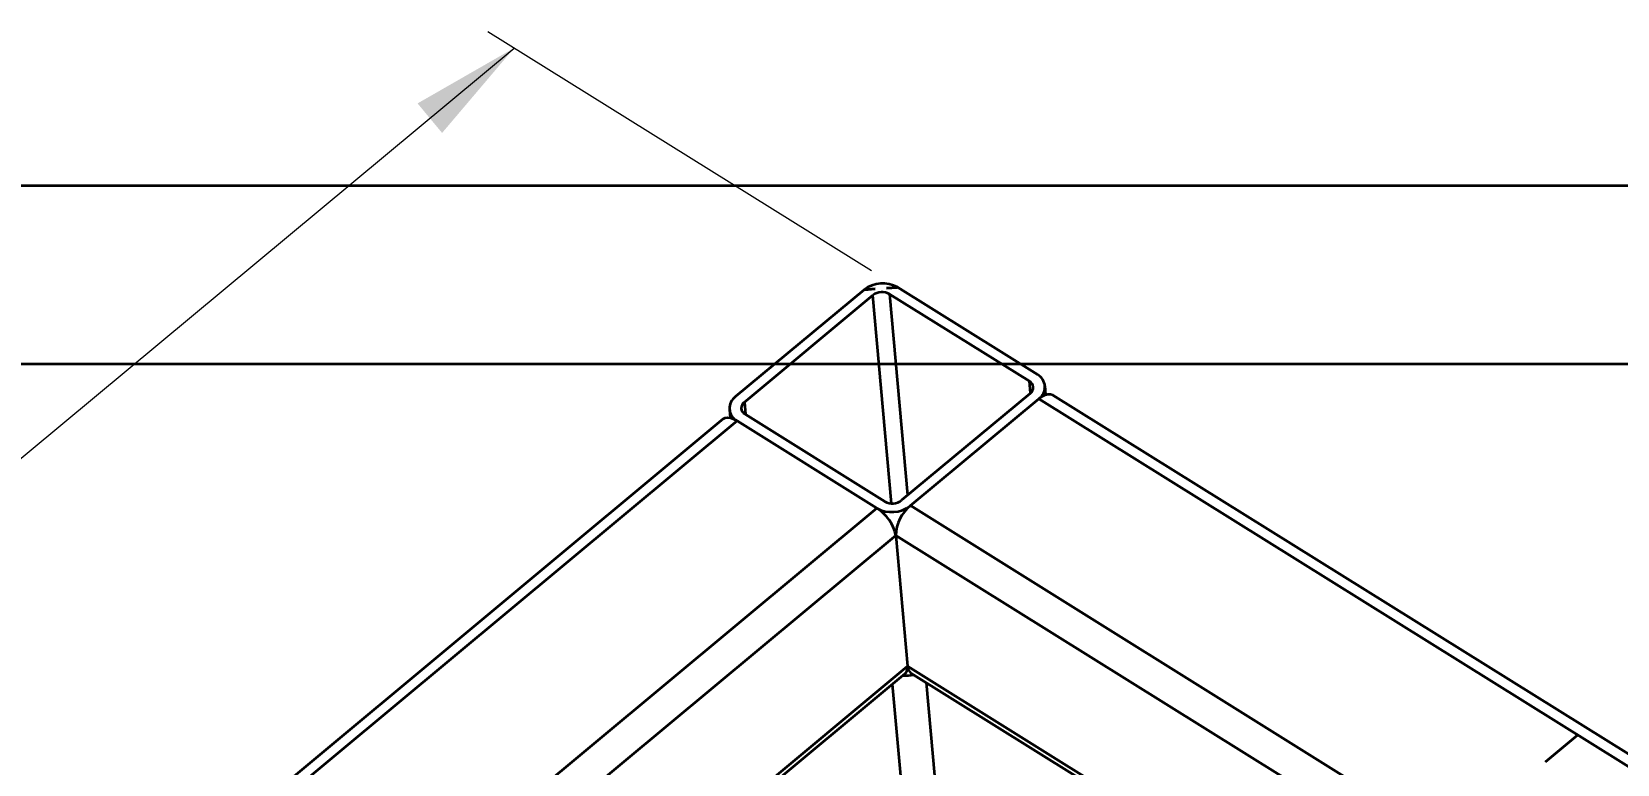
# Model space of a CAD drawing. Header units: millimetres. Extents: x 0 to 14850, y 0 to 10716.
# Drawn here: x 5433 to 7656, y 9688 to 10716 of the extents above; entities that cross this region are included whole.
import ezdxf

# ---------------------------------------------------------------- set-up
doc = ezdxf.new("R2010")
doc.units = ezdxf.units.MM
doc.header["$LTSCALE"] = 50
doc.layers.add('粗实线', color=7, linetype='Continuous', lineweight=35)
doc.layers.add('迈迪拼图', color=7, linetype='Continuous', lineweight=0)
doc.styles.add('SLDTEXTSTYLE4', font='SIMSUN.TTC')
doc.dimstyles.new('SLDDIMSTYLE0', dxfattribs={"dimtxt": 175, "dimasz": 175, "dimexe": 0, "dimexo": 0.0625, "dimgap": 43.75, "dimtad": 2, "dimlfac": 0.3, "dimrnd": 1e-09, "dimzin": 12, "dimdsep": 46, "dimtxsty": 'SLDTEXTSTYLE4', "dimsah": 1, "dimcen": 0.09, "dimadec": 0, "dimazin": 3, "dimtfac": 1, "dimtdec": 3, "dimtofl": 0, "dimtmove": 0, "dimatfit": 3, "dimfxl": 0, "dimfrac": 2, "dimtolj": 1, "dimtzin": 12, "dimarcsym": 0})

# ---------------------------------------------------------------- blocks, each defined once
blk = doc.blocks.new('_D_1')
at = {"layer": '迈迪拼图'}
for p, q in [((6609.8, 10380.1), (6072.1, 10715.7)), ((1944.5, 7226.8), (6108.9, 10692.8)), ((2445.4, 6914.1), (1907.8, 7249.7))]:
    blk.add_line(p, q, dxfattribs=at)
for points in [[(6108.9, 10692.8), (5973.5, 10615.1), (6007.9, 10573.7)], [(1944.5, 7226.8), (2079.9, 7304.4), (2045.5, 7345.8)]]:
    blk.add_solid(points, dxfattribs=at)
at = {"layer": '迈迪拼图', "insert": (3739.9, 8986), "char_height": 175, "attachment_point": 1, "rotation": 39.7708, "style": 'SLDTEXTSTYLE4'}
blk.add_mtext('1850', dxfattribs=at)

msp = doc.modelspace()

# ---------------------------------------------------------------- linework, layer by layer
at = {"color": 7, "linetype": 'Continuous', "lineweight": 35}
for p, q in [((6599.509, 10353.713), (6419.43, 10203.832)), ((6431.679, 10196.186), (6611.759, 10346.067)), ((6599.965, 10353.735), (6615.196, 10354.85)), ((6599.967, 10353.736), (6599.965, 10353.735)), ((6599.998, 10353.761), (6599.967, 10353.736)), ((6615.178, 10354.873), (6599.998, 10353.761)), ((6600, 10353.737), (6599.998, 10353.761)), ((6615.195, 10354.874), (6615.178, 10354.873)), ((6615.196, 10354.85), (6615.195, 10354.874)), ((6646.028, 10357.132), (6630.831, 10356.019)), ((6630.831, 10356.019), (6630.832, 10355.995)), ((6630.833, 10355.995), (6630.831, 10356.019)), ((6630.832, 10355.995), (6646.063, 10357.11)), ((6635.263, 10347.788), (6831.256, 10225.445)), ((6646.063, 10357.11), (6646.028, 10357.132)), ((6646.03, 10357.108), (6646.028, 10357.132)), ((6842.511, 10234.813), (6646.518, 10357.156)), ((6832.251, 10208.431), (6652.171, 10058.55)), ((6854.316, 10206.591), (6853.202, 10219.047)), ((12617.745, 6614.643), (6864.203, 10206.122)), ((6410.728, 10185.57), (6411.762, 10174.013)), ((6664.421, 10050.904), (6844.5, 10200.785)), ((12601.791, 6606.967), (6844.5, 10200.785)), ((6402.147, 10172.485), (2691.087, 7083.748)), ((6421.419, 10169.804), (2707.286, 7078.51)), ((6421.419, 10169.804), (6617.412, 10047.462)), ((6628.667, 10056.829), (6432.674, 10179.172)), ((6664.421, 10050.904), (8530.028, 8886.354)), ((5756.859, 9331.218), (6617.412, 10047.462)), ((6643.963, 10009.229), (6660.376, 9825.71)), ((6029.375, 9292.84), (6657.201, 9815.383)), ((6665.235, 9816.169), (8271.106, 8813.752)), ((7599.693, 9729.05), (7554.887, 9691.758)), ((7554.911, 9691.743), (7599.717, 9729.035)), ((7599.717, 9729.035), (7599.693, 9729.05)), ((7599.696, 9729.017), (7599.693, 9729.05)), ((7554.887, 9691.758), (7554.911, 9691.743))]:
    msp.add_line(p, q, dxfattribs=at)
at = {"color": 8, "linetype": 'Continuous', "lineweight": 35}
for p, q in [((6599.967, 10353.735), (6599.967, 10353.736)), ((6637.868, 10054.13), (6611.759, 10346.067)), ((6635.263, 10347.788), (6660.511, 10065.491)), ((6832.74, 10208.856), (6831.256, 10225.445)), ((6431.679, 10196.186), (6433.232, 10178.824)), ((6643.963, 10009.229), (5888.722, 9380.638)), ((8394.538, 8916.484), (6643.963, 10009.229)), ((6024.099, 9296.133), (6660.376, 9825.71)), ((6660.376, 9825.71), (8275.575, 8817.471)), ((6719.995, 8900.471), (6639.487, 9800.64)), ((6686.608, 9802.828), (6767.004, 8903.913))]:
    msp.add_line(p, q, dxfattribs=at)
at = {"color": 7, "linetype": 'Continuous', "lineweight": 35, "flags": 128}
for points in [[(6844.5, 10200.785), (6848.931, 10203.999), (6853.271, 10206.208), (6857.352, 10207.328), (6861.018, 10207.314), (6864.128, 10206.167), (6864.203, 10206.122)], [(6402.147, 10172.485), (6404.697, 10173.899), (6408.154, 10174.435), (6412.2, 10173.911), (6416.679, 10172.347), (6421.419, 10169.804)]]:
    msp.add_lwpolyline(points, dxfattribs=at)
at = {"color": 7, "linetype": 'Continuous', "lineweight": 35}
for centre, radius, start, end in [((6625.588, 10320.273), 42.407, 60.426112, 127.950004), ((6624.798, 10329.347), 21.204, 60.426112, 127.950004), ((6833.122, 10217.192), 19.966, 304.74036, 61.950848), ((6430.808, 10187.425), 19.966, 124.74036, 241.950848), ((6826.562, 10216.635), 9.983, 304.74036, 61.950848), ((6437.368, 10187.982), 9.983, 124.74036, 241.950848), ((6638.342, 10084.344), 42.407, 240.426112, 307.950004), ((6639.132, 10075.27), 21.204, 240.426112, 307.950004), ((6699.6, 10007.775), 55.657, 129.203712, 178.503406), ((6586.711, 9997.806), 58.38, 11.283682, 58.272588), ((6649.546, 9823.388), 11.076, 313.71665, 12.103378), ((6672.302, 9825.776), 11.926, 180.31537, 233.661139)]:
    msp.add_arc(centre, radius, start, end, dxfattribs=at)
at = {"color": 8, "linetype": 'Continuous', "lineweight": 35}
msp.add_arc((6658.52, 9858.282), 45.668, 264.48199, 283.246038, dxfattribs=at)
at = {"layer": '粗实线'}
for p, q in [((0, 10500), (14850, 10500)), ((750, 10250), (14600, 10250))]:
    msp.add_line(p, q, dxfattribs=at)

# ---------------------------------------------------------------- dimensions: what is measured, and where the dimension line sits
at = {"layer": '迈迪拼图'}
dim = msp.add_linear_dim(base=(6108.876, 10692.763), p1=(2482.187, 6891.159), p2=(6646.518, 10357.156), angle=39.770812, dimstyle='SLDDIMSTYLE0', dxfattribs=at)
dim.commit()
dim.dimension.update_dxf_attribs({"geometry": '_D_1', "text_midpoint": (4026.71, 8959.765), "dimtype": 160})

doc.saveas('drawing.dxf')
